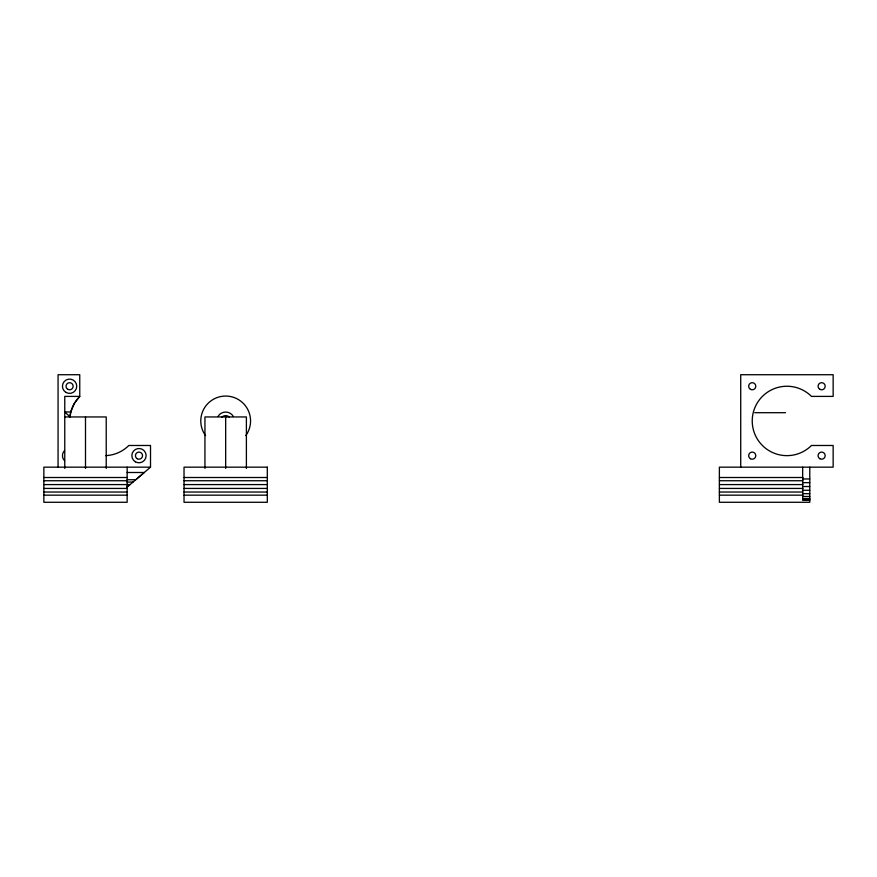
<?xml version="1.0" encoding="UTF-8"?>
<svg xmlns="http://www.w3.org/2000/svg" width="877" height="877" viewBox="0 0 877 877"><rect width="100%" height="100%" fill="white"/><g stroke="black" fill="none" stroke-linecap="round" stroke-linejoin="round"><path stroke-width="1.32" d="M70.094 417.09L70.774 411.96L74.238 403.595L79.752 396.404L79.752 374.72L58.068 374.72L58.068 467.167M126.694 487.469L150.515 467.167L150.515 445.483L128.831 445.483A34.696 34.696 0 0 1 105.58 455.623M136.22 479.346L144.256 472.495L127.143 472.495M128.59 485.858L127.143 486.527M70.774 411.96L64.766 411.96L70.116 416.948M754.735 412.694L785.529 412.694M64.766 416.948L106.227 416.948L106.227 468.417M150.515 467.167L43.85 467.167L43.85 502.28L127.143 502.28L127.143 467.167M43.85 477.505L127.143 477.505M184.027 477.505L267.31 477.505M719.381 477.505L802.926 477.505M802.663 478.963L809.778 478.963M127.143 479.73L135.771 479.73M43.85 480.739L127.143 480.739M184.027 480.739L267.31 480.739M719.381 480.739L802.926 480.739M127.143 482.076L133.019 482.076M802.663 482.646L809.778 482.646M43.85 484.586L130.07 484.586M184.027 484.586L267.31 484.586M719.381 484.586L802.926 484.586M802.663 486.527L809.778 486.527M43.85 488.434L127.143 488.434M184.027 488.434L267.31 488.434M719.381 488.434L802.926 488.434M802.663 490.276L809.778 490.276M43.85 492.03L127.143 492.03M184.027 492.03L267.31 492.03M719.381 492.03L802.926 492.03M802.663 493.674L809.778 493.674M43.85 495.165L127.143 495.165M184.027 495.165L267.31 495.165M719.381 495.165L802.926 495.165M802.663 496.492L809.778 496.492M802.663 498.575L809.778 498.575M802.663 499.769L809.778 499.769M809.778 500.011L802.663 500.011L802.663 467.167M809.778 467.167L809.778 502.28L719.381 502.28L719.381 467.167L833.15 467.167L833.15 445.483L811.466 445.483A34.696 34.696 0 0 1 762.398 445.483A34.696 34.696 0 0 1 762.398 396.404A34.696 34.696 0 0 1 811.466 396.404L833.15 396.404L833.15 374.72L740.714 374.72L740.714 467.167M246.393 468.417L246.393 416.948L204.944 416.948L204.944 468.417M225.674 416.948L225.674 468.417M85.497 416.948L85.497 468.417M64.766 468.417L64.766 396.404L79.752 396.404A34.696 34.696 0 0 0 69.809 417.057M205.536 435.573A24.885 24.885 0 0 1 209.022 402.444A24.885 24.885 0 0 1 242.326 402.444A24.885 24.885 0 0 1 245.801 435.573M221.903 417.167A5.328 5.328 0 0 1 229.445 417.167M217.967 416.498A8.891 8.891 0 0 1 233.37 416.498M64.536 460.688A7.137 7.137 0 0 1 64.536 450.592M267.31 467.167L184.027 467.167L184.027 502.28L267.31 502.28L267.31 467.167M137.218 458.726A3.552 3.552 0 0 0 142.545 455.645A3.552 3.552 0 0 0 137.218 452.565A3.552 3.552 0 0 0 137.218 458.726M67.814 389.322A3.552 3.552 0 0 0 73.142 386.242A3.552 3.552 0 0 0 67.814 383.161A3.552 3.552 0 0 0 67.814 389.322M135.42 461.828A7.137 7.137 0 0 0 146.13 455.645A7.137 7.137 0 0 0 135.42 449.462A7.137 7.137 0 0 0 135.42 461.828M66.016 392.425A7.137 7.137 0 0 0 76.737 386.242A7.137 7.137 0 0 0 66.016 380.059A7.137 7.137 0 0 0 66.016 392.425M750.449 458.726A3.552 3.552 0 0 0 755.788 455.645A3.552 3.552 0 0 0 750.449 452.565A3.552 3.552 0 0 0 750.449 458.726M819.852 389.322A3.552 3.552 0 0 0 825.191 386.242A3.552 3.552 0 0 0 819.852 383.161A3.552 3.552 0 0 0 819.852 389.322M750.449 389.322A3.552 3.552 0 0 0 755.788 386.242A3.552 3.552 0 0 0 750.449 383.161A3.552 3.552 0 0 0 750.449 389.322M819.852 458.726A3.552 3.552 0 0 0 825.191 455.645A3.552 3.552 0 0 0 819.852 452.565A3.552 3.552 0 0 0 819.852 458.726"/></g></svg>
